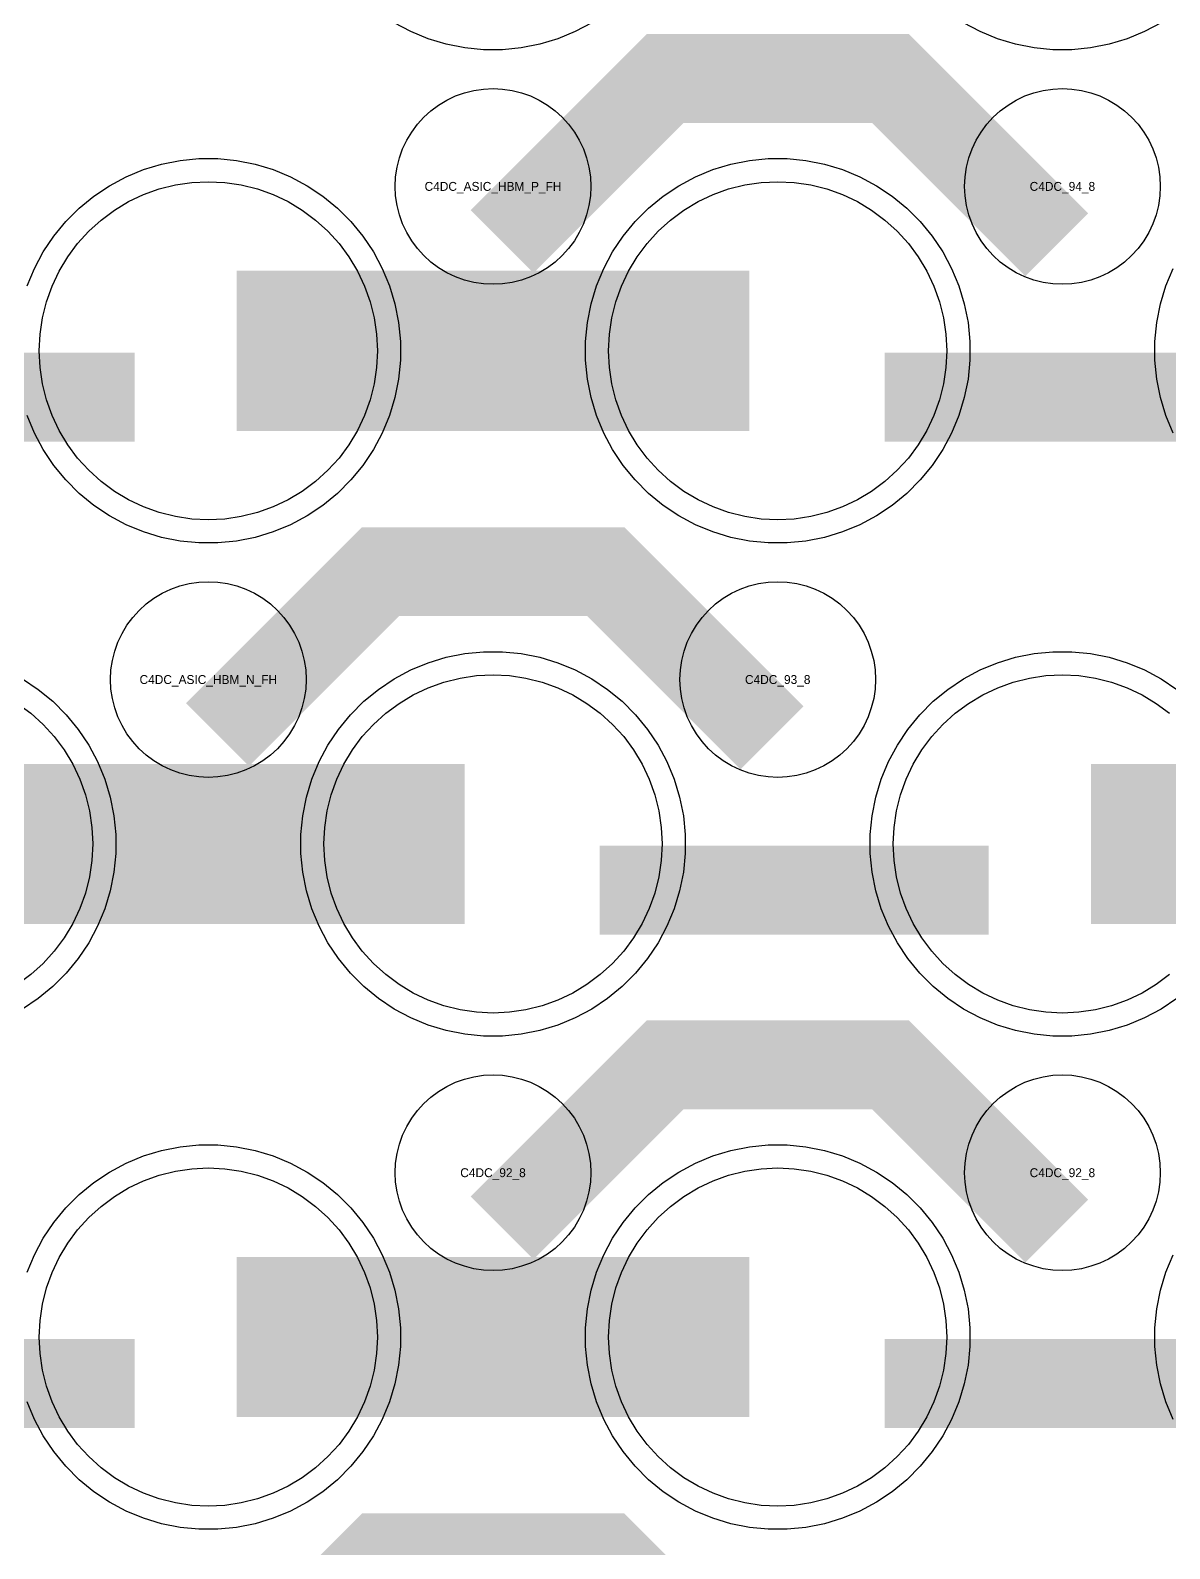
# Model space of a CAD drawing. Extents: x -11880 to 11880, y -14992 to 14992.
# Drawn here: x -9490 to -9169.9, y -2151.1 to -1724.5 of the extents above; entities that cross this region are included whole.
import ezdxf
from ezdxf.enums import TextEntityAlignment as Align

# ---------------------------------------------------------------- set-up
doc = ezdxf.new("R2010")
doc.units = 0
doc.header["$MEASUREMENT"] = 0
for name, color, linetype in [('GDS_775_DT_237', 138, 'CONTINUOUS'), ('RDL1_FS', 34, 'CONTINUOUS'), ('RDL_BS', 160, 'CONTINUOUS')]:
    doc.layers.add(name, color=color, linetype=linetype)

msp = doc.modelspace()

# ---------------------------------------------------------------- linework, layer by layer
at = {"layer": 'RDL1_FS', "color": 11, "true_color": 0xf27172}
for points in [[(-9440, -1862.049), (-9444.657, -1861.82), (-9449.268, -1861.136), (-9453.791, -1860.004), (-9458.181, -1858.432), (-9462.395, -1856.44), (-9466.395, -1854.042), (-9470.14, -1851.264), (-9473.594, -1848.134), (-9476.724, -1844.68), (-9479.502, -1840.935), (-9481.9, -1836.935), (-9483.892, -1832.721), (-9485.464, -1828.331), (-9486.596, -1823.808), (-9487.28, -1819.197), (-9487.509, -1814.54), (-9487.28, -1809.883), (-9486.596, -1805.272), (-9485.464, -1800.749), (-9483.892, -1796.359), (-9481.9, -1792.145), (-9479.502, -1788.145), (-9476.724, -1784.4), (-9473.594, -1780.946), (-9470.14, -1777.816), (-9466.395, -1775.038), (-9462.395, -1772.64), (-9458.181, -1770.648), (-9453.791, -1769.076), (-9449.268, -1767.944), (-9444.657, -1767.26), (-9440, -1767.031), (-9435.343, -1767.26), (-9430.732, -1767.944), (-9426.209, -1769.076), (-9421.819, -1770.648), (-9417.605, -1772.64), (-9413.605, -1775.038), (-9409.86, -1777.816), (-9406.406, -1780.946), (-9403.276, -1784.4), (-9400.498, -1788.145), (-9398.1, -1792.145), (-9396.108, -1796.359), (-9394.536, -1800.749), (-9393.404, -1805.272), (-9392.72, -1809.883), (-9392.491, -1814.54), (-9392.72, -1819.197), (-9393.404, -1823.808), (-9394.536, -1828.331), (-9396.108, -1832.721), (-9398.1, -1836.935), (-9400.498, -1840.935), (-9403.276, -1844.68), (-9406.406, -1848.134), (-9409.86, -1851.264), (-9413.605, -1854.042), (-9417.605, -1856.44), (-9421.819, -1858.432), (-9426.209, -1860.004), (-9430.732, -1861.136), (-9435.343, -1861.82)], [(-9280, -1862.049), (-9284.657, -1861.82), (-9289.268, -1861.136), (-9293.791, -1860.004), (-9298.181, -1858.432), (-9302.395, -1856.44), (-9306.395, -1854.042), (-9310.14, -1851.264), (-9313.594, -1848.134), (-9316.724, -1844.68), (-9319.502, -1840.935), (-9321.9, -1836.935), (-9323.892, -1832.721), (-9325.464, -1828.331), (-9326.596, -1823.808), (-9327.28, -1819.197), (-9327.509, -1814.54), (-9327.28, -1809.883), (-9326.596, -1805.272), (-9325.464, -1800.749), (-9323.892, -1796.359), (-9321.9, -1792.145), (-9319.502, -1788.145), (-9316.724, -1784.4), (-9313.594, -1780.946), (-9310.14, -1777.816), (-9306.395, -1775.038), (-9302.395, -1772.64), (-9298.181, -1770.648), (-9293.791, -1769.076), (-9289.268, -1767.944), (-9284.657, -1767.26), (-9280, -1767.031), (-9275.343, -1767.26), (-9270.732, -1767.944), (-9266.209, -1769.076), (-9261.819, -1770.648), (-9257.605, -1772.64), (-9253.605, -1775.038), (-9249.86, -1777.816), (-9246.406, -1780.946), (-9243.276, -1784.4), (-9240.498, -1788.145), (-9238.1, -1792.145), (-9236.108, -1796.359), (-9234.536, -1800.749), (-9233.404, -1805.272), (-9232.72, -1809.883), (-9232.491, -1814.54), (-9232.72, -1819.197), (-9233.404, -1823.808), (-9234.536, -1828.331), (-9236.108, -1832.721), (-9238.1, -1836.935), (-9240.498, -1840.935), (-9243.276, -1844.68), (-9246.406, -1848.134), (-9249.86, -1851.264), (-9253.605, -1854.042), (-9257.605, -1856.44), (-9261.819, -1858.432), (-9266.209, -1860.004), (-9270.732, -1861.136), (-9275.343, -1861.82)]]:
    msp.add_lwpolyline(points, close=True, dxfattribs=at)
for points in [[(-9431.998, -1814.54, 45, 45, 0), (-9359.998, -1814.54, 45, 45, 0)], [(-9359.998, -1814.54, 45, 45, 0), (-9287.998, -1814.54, 45, 45, 0)]]:
    msp.add_lwpolyline(points, format="xyseb", dxfattribs=at)
at = {"layer": 'RDL1_FS'}
for points in [[(-9360, -2000.614), (-9364.657, -2000.385), (-9369.268, -1999.701), (-9373.791, -1998.569), (-9378.181, -1996.997), (-9382.395, -1995.005), (-9386.395, -1992.607), (-9390.14, -1989.829), (-9393.594, -1986.699), (-9396.724, -1983.245), (-9399.502, -1979.5), (-9401.9, -1975.5), (-9403.892, -1971.286), (-9405.464, -1966.896), (-9406.596, -1962.373), (-9407.28, -1957.762), (-9407.509, -1953.105), (-9407.28, -1948.448), (-9406.596, -1943.837), (-9405.464, -1939.314), (-9403.892, -1934.924), (-9401.9, -1930.71), (-9399.502, -1926.71), (-9396.724, -1922.965), (-9393.594, -1919.511), (-9390.14, -1916.381), (-9386.395, -1913.603), (-9382.395, -1911.205), (-9378.181, -1909.213), (-9373.791, -1907.641), (-9369.268, -1906.509), (-9364.657, -1905.825), (-9360, -1905.596), (-9355.343, -1905.825), (-9350.732, -1906.509), (-9346.209, -1907.641), (-9341.819, -1909.213), (-9337.605, -1911.205), (-9333.605, -1913.603), (-9329.86, -1916.381), (-9326.406, -1919.511), (-9323.276, -1922.965), (-9320.498, -1926.71), (-9318.1, -1930.71), (-9316.108, -1934.924), (-9314.536, -1939.314), (-9313.404, -1943.837), (-9312.72, -1948.448), (-9312.491, -1953.105), (-9312.72, -1957.762), (-9313.404, -1962.373), (-9314.536, -1966.896), (-9316.108, -1971.286), (-9318.1, -1975.5), (-9320.498, -1979.5), (-9323.276, -1983.245), (-9326.406, -1986.699), (-9329.86, -1989.829), (-9333.605, -1992.607), (-9337.605, -1995.005), (-9341.819, -1996.997), (-9346.209, -1998.569), (-9350.732, -1999.701), (-9355.343, -2000.385)], [(-9440, -2139.179), (-9444.657, -2138.95), (-9449.268, -2138.266), (-9453.791, -2137.134), (-9458.181, -2135.562), (-9462.395, -2133.57), (-9466.395, -2131.172), (-9470.14, -2128.394), (-9473.594, -2125.264), (-9476.724, -2121.81), (-9479.502, -2118.065), (-9481.9, -2114.065), (-9483.892, -2109.851), (-9485.464, -2105.461), (-9486.596, -2100.938), (-9487.28, -2096.327), (-9487.509, -2091.67), (-9487.28, -2087.013), (-9486.596, -2082.402), (-9485.464, -2077.879), (-9483.892, -2073.489), (-9481.9, -2069.275), (-9479.502, -2065.275), (-9476.724, -2061.53), (-9473.594, -2058.076), (-9470.14, -2054.946), (-9466.395, -2052.168), (-9462.395, -2049.77), (-9458.181, -2047.778), (-9453.791, -2046.206), (-9449.268, -2045.074), (-9444.657, -2044.39), (-9440, -2044.161), (-9435.343, -2044.39), (-9430.732, -2045.074), (-9426.209, -2046.206), (-9421.819, -2047.778), (-9417.605, -2049.77), (-9413.605, -2052.168), (-9409.86, -2054.946), (-9406.406, -2058.076), (-9403.276, -2061.53), (-9400.498, -2065.275), (-9398.1, -2069.275), (-9396.108, -2073.489), (-9394.536, -2077.879), (-9393.404, -2082.402), (-9392.72, -2087.013), (-9392.491, -2091.67), (-9392.72, -2096.327), (-9393.404, -2100.938), (-9394.536, -2105.461), (-9396.108, -2109.851), (-9398.1, -2114.065), (-9400.498, -2118.065), (-9403.276, -2121.81), (-9406.406, -2125.264), (-9409.86, -2128.394), (-9413.605, -2131.172), (-9417.605, -2133.57), (-9421.819, -2135.562), (-9426.209, -2137.134), (-9430.732, -2138.266), (-9435.343, -2138.95)], [(-9280, -2139.179), (-9284.657, -2138.95), (-9289.268, -2138.266), (-9293.791, -2137.134), (-9298.181, -2135.562), (-9302.395, -2133.57), (-9306.395, -2131.172), (-9310.14, -2128.394), (-9313.594, -2125.264), (-9316.724, -2121.81), (-9319.502, -2118.065), (-9321.9, -2114.065), (-9323.892, -2109.851), (-9325.464, -2105.461), (-9326.596, -2100.938), (-9327.28, -2096.327), (-9327.509, -2091.67), (-9327.28, -2087.013), (-9326.596, -2082.402), (-9325.464, -2077.879), (-9323.892, -2073.489), (-9321.9, -2069.275), (-9319.502, -2065.275), (-9316.724, -2061.53), (-9313.594, -2058.076), (-9310.14, -2054.946), (-9306.395, -2052.168), (-9302.395, -2049.77), (-9298.181, -2047.778), (-9293.791, -2046.206), (-9289.268, -2045.074), (-9284.657, -2044.39), (-9280, -2044.161), (-9275.343, -2044.39), (-9270.732, -2045.074), (-9266.209, -2046.206), (-9261.819, -2047.778), (-9257.605, -2049.77), (-9253.605, -2052.168), (-9249.86, -2054.946), (-9246.406, -2058.076), (-9243.276, -2061.53), (-9240.498, -2065.275), (-9238.1, -2069.275), (-9236.108, -2073.489), (-9234.536, -2077.879), (-9233.404, -2082.402), (-9232.72, -2087.013), (-9232.491, -2091.67), (-9232.72, -2096.327), (-9233.404, -2100.938), (-9234.536, -2105.461), (-9236.108, -2109.851), (-9238.1, -2114.065), (-9240.498, -2118.065), (-9243.276, -2121.81), (-9246.406, -2125.264), (-9249.86, -2128.394), (-9253.605, -2131.172), (-9257.605, -2133.57), (-9261.819, -2135.562), (-9266.209, -2137.134), (-9270.732, -2138.266), (-9275.343, -2138.95)]]:
    msp.add_lwpolyline(points, close=True, dxfattribs=at)
for points in [[(-9169.86, -1989.829), (-9173.605, -1992.607), (-9177.605, -1995.005), (-9181.819, -1996.997), (-9186.209, -1998.569), (-9190.732, -1999.701), (-9195.343, -2000.385), (-9200, -2000.614), (-9204.657, -2000.385), (-9209.268, -1999.701), (-9213.791, -1998.569), (-9218.181, -1996.997), (-9222.395, -1995.005), (-9226.395, -1992.607), (-9230.14, -1989.829), (-9233.594, -1986.699), (-9236.724, -1983.245), (-9239.502, -1979.5), (-9241.9, -1975.5), (-9243.892, -1971.286), (-9245.464, -1966.896), (-9246.596, -1962.373), (-9247.28, -1957.762), (-9247.509, -1953.105), (-9247.28, -1948.448), (-9246.596, -1943.837), (-9245.464, -1939.314), (-9243.892, -1934.924), (-9241.9, -1930.71), (-9239.502, -1926.71), (-9236.724, -1922.965), (-9233.594, -1919.511), (-9230.14, -1916.381), (-9226.395, -1913.603), (-9222.395, -1911.205), (-9218.181, -1909.213), (-9213.791, -1907.641), (-9209.268, -1906.509), (-9204.657, -1905.825), (-9200, -1905.596), (-9195.343, -1905.825), (-9190.732, -1906.509), (-9186.209, -1907.641), (-9181.819, -1909.213), (-9177.605, -1911.205), (-9173.605, -1913.603), (-9169.86, -1916.381)], [(-9493.605, -1913.603), (-9489.86, -1916.381), (-9486.406, -1919.511), (-9483.276, -1922.965), (-9480.498, -1926.71), (-9478.1, -1930.71), (-9476.108, -1934.924), (-9474.536, -1939.314), (-9473.404, -1943.837), (-9472.72, -1948.448), (-9472.491, -1953.105), (-9472.72, -1957.762), (-9473.404, -1962.373), (-9474.536, -1966.896), (-9476.108, -1971.286), (-9478.1, -1975.5), (-9480.498, -1979.5), (-9483.276, -1983.245), (-9486.406, -1986.699), (-9489.86, -1989.829), (-9493.605, -1992.607)]]:
    msp.add_lwpolyline(points, dxfattribs=at)
for points in [[(-9511.998, -1953.105, 45, 45, 0), (-9439.998, -1953.105, 45, 45, 0)], [(-9439.998, -1953.105, 45, 45, 0), (-9367.998, -1953.105, 45, 45, 0)], [(-9191.998, -1953.105, 45, 45, 0), (-9119.998, -1953.105, 45, 45, 0)], [(-9431.998, -2091.67, 45, 45, 0), (-9359.998, -2091.67, 45, 45, 0)], [(-9359.998, -2091.67, 45, 45, 0), (-9287.998, -2091.67, 45, 45, 0)]]:
    msp.add_lwpolyline(points, format="xyseb", dxfattribs=at)
at = {"layer": 'RDL_BS'}
for points in [[(-9332.223, -1722.363), (-9336.885, -1724.855), (-9341.795, -1726.886), (-9346.835, -1728.417), (-9352.062, -1729.463), (-9357.356, -1729.98), (-9362.644, -1729.98), (-9367.938, -1729.463), (-9373.165, -1728.417), (-9378.205, -1726.886), (-9383.115, -1724.855), (-9387.777, -1722.363)], [(-9172.223, -1722.363), (-9176.885, -1724.855), (-9181.795, -1726.886), (-9186.835, -1728.417), (-9192.062, -1729.463), (-9197.356, -1729.98), (-9202.644, -1729.98), (-9207.938, -1729.463), (-9213.165, -1728.417), (-9218.205, -1726.886), (-9223.115, -1724.855), (-9227.777, -1722.363)], [(-9167.809, -1996.541), (-9172.223, -1999.488), (-9176.885, -2001.98), (-9181.795, -2004.011), (-9186.835, -2005.542), (-9192.062, -2006.588), (-9197.356, -2007.105), (-9202.644, -2007.105), (-9207.938, -2006.588), (-9213.165, -2005.542), (-9218.205, -2004.011), (-9223.115, -2001.98), (-9227.777, -1999.488), (-9232.191, -1996.541), (-9236.292, -1993.179), (-9240.074, -1989.397), (-9243.436, -1985.296), (-9246.383, -1980.882), (-9248.875, -1976.22), (-9250.906, -1971.31), (-9252.437, -1966.27), (-9253.483, -1961.043), (-9254, -1955.749), (-9254, -1950.461), (-9253.483, -1945.167), (-9252.437, -1939.94), (-9250.906, -1934.9), (-9248.875, -1929.99), (-9246.383, -1925.328), (-9243.436, -1920.914), (-9240.074, -1916.813), (-9236.292, -1913.031), (-9232.191, -1909.669), (-9227.777, -1906.722), (-9223.115, -1904.23), (-9218.205, -1902.199), (-9213.165, -1900.668), (-9207.938, -1899.622), (-9202.644, -1899.105), (-9197.356, -1899.105), (-9192.062, -1899.622), (-9186.835, -1900.668), (-9181.795, -1902.199), (-9176.885, -1904.23), (-9172.223, -1906.722), (-9167.809, -1909.669)], [(-9492.223, -1906.722), (-9487.809, -1909.669), (-9483.708, -1913.031), (-9479.926, -1916.813), (-9476.564, -1920.914), (-9473.617, -1925.328), (-9471.125, -1929.99), (-9469.094, -1934.9), (-9467.563, -1939.94), (-9466.517, -1945.167), (-9466, -1950.461), (-9466, -1955.749), (-9466.517, -1961.043), (-9467.563, -1966.27), (-9469.094, -1971.31), (-9471.125, -1976.22), (-9473.617, -1980.882), (-9476.564, -1985.296), (-9479.926, -1989.397), (-9483.708, -1993.179), (-9487.809, -1996.541), (-9492.223, -1999.488)], [(-9490.906, -2073.465), (-9488.875, -2068.555), (-9486.383, -2063.893), (-9483.436, -2059.479), (-9480.074, -2055.378), (-9476.292, -2051.596), (-9472.191, -2048.234), (-9467.777, -2045.287), (-9463.115, -2042.795), (-9458.205, -2040.764), (-9453.165, -2039.233), (-9447.938, -2038.187), (-9442.644, -2037.67), (-9437.356, -2037.67), (-9432.062, -2038.187), (-9426.835, -2039.233), (-9421.795, -2040.764), (-9416.885, -2042.795), (-9412.223, -2045.287), (-9407.809, -2048.234), (-9403.708, -2051.596), (-9399.926, -2055.378), (-9396.564, -2059.479), (-9393.617, -2063.893), (-9391.125, -2068.555), (-9389.094, -2073.465), (-9387.563, -2078.505), (-9386.517, -2083.732), (-9386, -2089.026), (-9386, -2094.314), (-9386.517, -2099.608), (-9387.563, -2104.835), (-9389.094, -2109.875), (-9391.125, -2114.785), (-9393.617, -2119.447), (-9396.564, -2123.861), (-9399.926, -2127.962), (-9403.708, -2131.744), (-9407.809, -2135.106), (-9412.223, -2138.053), (-9416.885, -2140.545), (-9421.795, -2142.576), (-9426.835, -2144.107), (-9432.062, -2145.153), (-9437.356, -2145.67), (-9442.644, -2145.67), (-9447.938, -2145.153), (-9453.165, -2144.107), (-9458.205, -2142.576), (-9463.115, -2140.545), (-9467.777, -2138.053), (-9472.191, -2135.106), (-9476.292, -2131.744), (-9480.074, -2127.962), (-9483.436, -2123.861), (-9486.383, -2119.447), (-9488.875, -2114.785), (-9490.906, -2109.875)], [(-9168.875, -2114.785), (-9170.906, -2109.875), (-9172.437, -2104.835), (-9173.483, -2099.608), (-9174, -2094.314), (-9174, -2089.026), (-9173.483, -2083.732), (-9172.437, -2078.505), (-9170.906, -2073.465), (-9168.875, -2068.555)]]:
    msp.add_lwpolyline(points, dxfattribs=at)
for points in [[(-9357.438, -1783.854, 25, 25, 0), (-9311.623, -1738.039, 25, 25, 0), (-9278.07, -1738.039, 25, 25, 0)], [(-9201.599, -1784.753, 25, 25, 0), (-9248.313, -1738.039, 25, 25, 0), (-9278.071, -1738.039, 25, 25, 0)], [(-9437.438, -1922.419, 25, 25, 0), (-9391.623, -1876.604, 25, 25, 0), (-9358.07, -1876.604, 25, 25, 0)], [(-9281.599, -1923.318, 25, 25, 0), (-9328.313, -1876.604, 25, 25, 0), (-9358.071, -1876.604, 25, 25, 0)], [(-9329.984, -1966.118, 25, 25, 0), (-9220.719, -1966.118, 25, 25, 0)], [(-9357.438, -2060.984, 25, 25, 0), (-9311.623, -2015.169, 25, 25, 0), (-9278.07, -2015.169, 25, 25, 0)], [(-9201.599, -2061.883, 25, 25, 0), (-9248.313, -2015.169, 25, 25, 0), (-9278.071, -2015.169, 25, 25, 0)], [(-9569.984, -2104.683, 25, 25, 0), (-9460.719, -2104.683, 25, 25, 0)], [(-9249.984, -2104.683, 25, 25, 0), (-9140.719, -2104.683, 25, 25, 0)], [(-9437.438, -2199.549, 25, 25, 0), (-9391.623, -2153.734, 25, 25, 0), (-9358.07, -2153.734, 25, 25, 0)], [(-9281.599, -2200.448, 25, 25, 0), (-9328.313, -2153.734, 25, 25, 0), (-9358.071, -2153.734, 25, 25, 0)]]:
    msp.add_lwpolyline(points, format="xyseb", dxfattribs=at)
for points in [[(-9360, -1795.846), (-9362.693, -1795.714), (-9365.365, -1795.318), (-9367.984, -1794.661), (-9370.519, -1793.754), (-9372.956, -1792.602), (-9375.28, -1791.209), (-9377.443, -1789.606), (-9379.442, -1787.794), (-9381.254, -1785.795), (-9382.857, -1783.632), (-9384.25, -1781.308), (-9385.402, -1778.871), (-9386.309, -1776.336), (-9386.966, -1773.717), (-9387.362, -1771.045), (-9387.494, -1768.352), (-9387.362, -1765.659), (-9386.966, -1762.987), (-9386.309, -1760.368), (-9385.402, -1757.833), (-9384.25, -1755.396), (-9382.857, -1753.072), (-9381.254, -1750.909), (-9379.442, -1748.91), (-9377.443, -1747.098), (-9375.28, -1745.495), (-9372.956, -1744.102), (-9370.519, -1742.95), (-9367.984, -1742.043), (-9365.365, -1741.386), (-9362.693, -1740.99), (-9360, -1740.858), (-9357.307, -1740.99), (-9354.635, -1741.386), (-9352.016, -1742.043), (-9349.481, -1742.95), (-9347.044, -1744.102), (-9344.72, -1745.495), (-9342.557, -1747.098), (-9340.558, -1748.91), (-9338.746, -1750.909), (-9337.143, -1753.072), (-9335.75, -1755.396), (-9334.598, -1757.833), (-9333.691, -1760.368), (-9333.034, -1762.987), (-9332.638, -1765.659), (-9332.506, -1768.352), (-9332.638, -1771.045), (-9333.034, -1773.717), (-9333.691, -1776.336), (-9334.598, -1778.871), (-9335.75, -1781.308), (-9337.143, -1783.632), (-9338.746, -1785.795), (-9340.558, -1787.794), (-9342.557, -1789.606), (-9344.72, -1791.209), (-9347.044, -1792.602), (-9349.481, -1793.754), (-9352.016, -1794.661), (-9354.635, -1795.318), (-9357.307, -1795.714)], [(-9200, -1795.846), (-9202.693, -1795.714), (-9205.365, -1795.318), (-9207.984, -1794.661), (-9210.519, -1793.754), (-9212.956, -1792.602), (-9215.28, -1791.209), (-9217.443, -1789.606), (-9219.442, -1787.794), (-9221.254, -1785.795), (-9222.857, -1783.632), (-9224.25, -1781.308), (-9225.402, -1778.871), (-9226.309, -1776.336), (-9226.966, -1773.717), (-9227.362, -1771.045), (-9227.494, -1768.352), (-9227.362, -1765.659), (-9226.966, -1762.987), (-9226.309, -1760.368), (-9225.402, -1757.833), (-9224.25, -1755.396), (-9222.857, -1753.072), (-9221.254, -1750.909), (-9219.442, -1748.91), (-9217.443, -1747.098), (-9215.28, -1745.495), (-9212.956, -1744.102), (-9210.519, -1742.95), (-9207.984, -1742.043), (-9205.365, -1741.386), (-9202.693, -1740.99), (-9200, -1740.858), (-9197.307, -1740.99), (-9194.635, -1741.386), (-9192.016, -1742.043), (-9189.481, -1742.95), (-9187.044, -1744.102), (-9184.72, -1745.495), (-9182.557, -1747.098), (-9180.558, -1748.91), (-9178.746, -1750.909), (-9177.143, -1753.072), (-9175.75, -1755.396), (-9174.598, -1757.833), (-9173.691, -1760.368), (-9173.034, -1762.987), (-9172.638, -1765.659), (-9172.506, -1768.352), (-9172.638, -1771.045), (-9173.034, -1773.717), (-9173.691, -1776.336), (-9174.598, -1778.871), (-9175.75, -1781.308), (-9177.143, -1783.632), (-9178.746, -1785.795), (-9180.558, -1787.794), (-9182.557, -1789.606), (-9184.72, -1791.209), (-9187.044, -1792.602), (-9189.481, -1793.754), (-9192.016, -1794.661), (-9194.635, -1795.318), (-9197.307, -1795.714)], [(-9440, -1934.411), (-9442.693, -1934.279), (-9445.365, -1933.883), (-9447.984, -1933.226), (-9450.519, -1932.319), (-9452.956, -1931.167), (-9455.28, -1929.774), (-9457.443, -1928.171), (-9459.442, -1926.359), (-9461.254, -1924.36), (-9462.857, -1922.197), (-9464.25, -1919.873), (-9465.402, -1917.436), (-9466.309, -1914.901), (-9466.966, -1912.282), (-9467.362, -1909.61), (-9467.494, -1906.917), (-9467.362, -1904.224), (-9466.966, -1901.552), (-9466.309, -1898.933), (-9465.402, -1896.398), (-9464.25, -1893.961), (-9462.857, -1891.637), (-9461.254, -1889.474), (-9459.442, -1887.475), (-9457.443, -1885.663), (-9455.28, -1884.06), (-9452.956, -1882.667), (-9450.519, -1881.515), (-9447.984, -1880.608), (-9445.365, -1879.951), (-9442.693, -1879.555), (-9440, -1879.423), (-9437.307, -1879.555), (-9434.635, -1879.951), (-9432.016, -1880.608), (-9429.481, -1881.515), (-9427.044, -1882.667), (-9424.72, -1884.06), (-9422.557, -1885.663), (-9420.558, -1887.475), (-9418.746, -1889.474), (-9417.143, -1891.637), (-9415.75, -1893.961), (-9414.598, -1896.398), (-9413.691, -1898.933), (-9413.034, -1901.552), (-9412.638, -1904.224), (-9412.506, -1906.917), (-9412.638, -1909.61), (-9413.034, -1912.282), (-9413.691, -1914.901), (-9414.598, -1917.436), (-9415.75, -1919.873), (-9417.143, -1922.197), (-9418.746, -1924.36), (-9420.558, -1926.359), (-9422.557, -1928.171), (-9424.72, -1929.774), (-9427.044, -1931.167), (-9429.481, -1932.319), (-9432.016, -1933.226), (-9434.635, -1933.883), (-9437.307, -1934.279)], [(-9280, -1934.411), (-9282.693, -1934.279), (-9285.365, -1933.883), (-9287.984, -1933.226), (-9290.519, -1932.319), (-9292.956, -1931.167), (-9295.28, -1929.774), (-9297.443, -1928.171), (-9299.442, -1926.359), (-9301.254, -1924.36), (-9302.857, -1922.197), (-9304.25, -1919.873), (-9305.402, -1917.436), (-9306.309, -1914.901), (-9306.966, -1912.282), (-9307.362, -1909.61), (-9307.494, -1906.917), (-9307.362, -1904.224), (-9306.966, -1901.552), (-9306.309, -1898.933), (-9305.402, -1896.398), (-9304.25, -1893.961), (-9302.857, -1891.637), (-9301.254, -1889.474), (-9299.442, -1887.475), (-9297.443, -1885.663), (-9295.28, -1884.06), (-9292.956, -1882.667), (-9290.519, -1881.515), (-9287.984, -1880.608), (-9285.365, -1879.951), (-9282.693, -1879.555), (-9280, -1879.423), (-9277.307, -1879.555), (-9274.635, -1879.951), (-9272.016, -1880.608), (-9269.481, -1881.515), (-9267.044, -1882.667), (-9264.72, -1884.06), (-9262.557, -1885.663), (-9260.558, -1887.475), (-9258.746, -1889.474), (-9257.143, -1891.637), (-9255.75, -1893.961), (-9254.598, -1896.398), (-9253.691, -1898.933), (-9253.034, -1901.552), (-9252.638, -1904.224), (-9252.506, -1906.917), (-9252.638, -1909.61), (-9253.034, -1912.282), (-9253.691, -1914.901), (-9254.598, -1917.436), (-9255.75, -1919.873), (-9257.143, -1922.197), (-9258.746, -1924.36), (-9260.558, -1926.359), (-9262.557, -1928.171), (-9264.72, -1929.774), (-9267.044, -1931.167), (-9269.481, -1932.319), (-9272.016, -1933.226), (-9274.635, -1933.883), (-9277.307, -1934.279)], [(-9362.644, -2007.105), (-9367.938, -2006.588), (-9373.165, -2005.542), (-9378.205, -2004.011), (-9383.115, -2001.98), (-9387.777, -1999.488), (-9392.191, -1996.541), (-9396.292, -1993.179), (-9400.074, -1989.397), (-9403.436, -1985.296), (-9406.383, -1980.882), (-9408.875, -1976.22), (-9410.906, -1971.31), (-9412.437, -1966.27), (-9413.483, -1961.043), (-9414, -1955.749), (-9414, -1950.461), (-9413.483, -1945.167), (-9412.437, -1939.94), (-9410.906, -1934.9), (-9408.875, -1929.99), (-9406.383, -1925.328), (-9403.436, -1920.914), (-9400.074, -1916.813), (-9396.292, -1913.031), (-9392.191, -1909.669), (-9387.777, -1906.722), (-9383.115, -1904.23), (-9378.205, -1902.199), (-9373.165, -1900.668), (-9367.938, -1899.622), (-9362.644, -1899.105), (-9357.356, -1899.105), (-9352.062, -1899.622), (-9346.835, -1900.668), (-9341.795, -1902.199), (-9336.885, -1904.23), (-9332.223, -1906.722), (-9327.809, -1909.669), (-9323.708, -1913.031), (-9319.926, -1916.813), (-9316.564, -1920.914), (-9313.617, -1925.328), (-9311.125, -1929.99), (-9309.094, -1934.9), (-9307.563, -1939.94), (-9306.517, -1945.167), (-9306, -1950.461), (-9306, -1955.749), (-9306.517, -1961.043), (-9307.563, -1966.27), (-9309.094, -1971.31), (-9311.125, -1976.22), (-9313.617, -1980.882), (-9316.564, -1985.296), (-9319.926, -1989.397), (-9323.708, -1993.179), (-9327.809, -1996.541), (-9332.223, -1999.488), (-9336.885, -2001.98), (-9341.795, -2004.011), (-9346.835, -2005.542), (-9352.062, -2006.588), (-9357.356, -2007.105)], [(-9360, -2072.976), (-9362.693, -2072.844), (-9365.365, -2072.448), (-9367.984, -2071.791), (-9370.519, -2070.884), (-9372.956, -2069.732), (-9375.28, -2068.339), (-9377.443, -2066.736), (-9379.442, -2064.924), (-9381.254, -2062.925), (-9382.857, -2060.762), (-9384.25, -2058.438), (-9385.402, -2056.001), (-9386.309, -2053.466), (-9386.966, -2050.847), (-9387.362, -2048.175), (-9387.494, -2045.482), (-9387.362, -2042.789), (-9386.966, -2040.117), (-9386.309, -2037.498), (-9385.402, -2034.963), (-9384.25, -2032.526), (-9382.857, -2030.202), (-9381.254, -2028.039), (-9379.442, -2026.04), (-9377.443, -2024.228), (-9375.28, -2022.625), (-9372.956, -2021.232), (-9370.519, -2020.08), (-9367.984, -2019.173), (-9365.365, -2018.516), (-9362.693, -2018.12), (-9360, -2017.988), (-9357.307, -2018.12), (-9354.635, -2018.516), (-9352.016, -2019.173), (-9349.481, -2020.08), (-9347.044, -2021.232), (-9344.72, -2022.625), (-9342.557, -2024.228), (-9340.558, -2026.04), (-9338.746, -2028.039), (-9337.143, -2030.202), (-9335.75, -2032.526), (-9334.598, -2034.963), (-9333.691, -2037.498), (-9333.034, -2040.117), (-9332.638, -2042.789), (-9332.506, -2045.482), (-9332.638, -2048.175), (-9333.034, -2050.847), (-9333.691, -2053.466), (-9334.598, -2056.001), (-9335.75, -2058.438), (-9337.143, -2060.762), (-9338.746, -2062.925), (-9340.558, -2064.924), (-9342.557, -2066.736), (-9344.72, -2068.339), (-9347.044, -2069.732), (-9349.481, -2070.884), (-9352.016, -2071.791), (-9354.635, -2072.448), (-9357.307, -2072.844)], [(-9200, -2072.976), (-9202.693, -2072.844), (-9205.365, -2072.448), (-9207.984, -2071.791), (-9210.519, -2070.884), (-9212.956, -2069.732), (-9215.28, -2068.339), (-9217.443, -2066.736), (-9219.442, -2064.924), (-9221.254, -2062.925), (-9222.857, -2060.762), (-9224.25, -2058.438), (-9225.402, -2056.001), (-9226.309, -2053.466), (-9226.966, -2050.847), (-9227.362, -2048.175), (-9227.494, -2045.482), (-9227.362, -2042.789), (-9226.966, -2040.117), (-9226.309, -2037.498), (-9225.402, -2034.963), (-9224.25, -2032.526), (-9222.857, -2030.202), (-9221.254, -2028.039), (-9219.442, -2026.04), (-9217.443, -2024.228), (-9215.28, -2022.625), (-9212.956, -2021.232), (-9210.519, -2020.08), (-9207.984, -2019.173), (-9205.365, -2018.516), (-9202.693, -2018.12), (-9200, -2017.988), (-9197.307, -2018.12), (-9194.635, -2018.516), (-9192.016, -2019.173), (-9189.481, -2020.08), (-9187.044, -2021.232), (-9184.72, -2022.625), (-9182.557, -2024.228), (-9180.558, -2026.04), (-9178.746, -2028.039), (-9177.143, -2030.202), (-9175.75, -2032.526), (-9174.598, -2034.963), (-9173.691, -2037.498), (-9173.034, -2040.117), (-9172.638, -2042.789), (-9172.506, -2045.482), (-9172.638, -2048.175), (-9173.034, -2050.847), (-9173.691, -2053.466), (-9174.598, -2056.001), (-9175.75, -2058.438), (-9177.143, -2060.762), (-9178.746, -2062.925), (-9180.558, -2064.924), (-9182.557, -2066.736), (-9184.72, -2068.339), (-9187.044, -2069.732), (-9189.481, -2070.884), (-9192.016, -2071.791), (-9194.635, -2072.448), (-9197.307, -2072.844)], [(-9282.644, -2145.67), (-9287.938, -2145.153), (-9293.165, -2144.107), (-9298.205, -2142.576), (-9303.115, -2140.545), (-9307.777, -2138.053), (-9312.191, -2135.106), (-9316.292, -2131.744), (-9320.074, -2127.962), (-9323.436, -2123.861), (-9326.383, -2119.447), (-9328.875, -2114.785), (-9330.906, -2109.875), (-9332.437, -2104.835), (-9333.483, -2099.608), (-9334, -2094.314), (-9334, -2089.026), (-9333.483, -2083.732), (-9332.437, -2078.505), (-9330.906, -2073.465), (-9328.875, -2068.555), (-9326.383, -2063.893), (-9323.436, -2059.479), (-9320.074, -2055.378), (-9316.292, -2051.596), (-9312.191, -2048.234), (-9307.777, -2045.287), (-9303.115, -2042.795), (-9298.205, -2040.764), (-9293.165, -2039.233), (-9287.938, -2038.187), (-9282.644, -2037.67), (-9277.356, -2037.67), (-9272.062, -2038.187), (-9266.835, -2039.233), (-9261.795, -2040.764), (-9256.885, -2042.795), (-9252.223, -2045.287), (-9247.809, -2048.234), (-9243.708, -2051.596), (-9239.926, -2055.378), (-9236.564, -2059.479), (-9233.617, -2063.893), (-9231.125, -2068.555), (-9229.094, -2073.465), (-9227.563, -2078.505), (-9226.517, -2083.732), (-9226, -2089.026), (-9226, -2094.314), (-9226.517, -2099.608), (-9227.563, -2104.835), (-9229.094, -2109.875), (-9231.125, -2114.785), (-9233.617, -2119.447), (-9236.564, -2123.861), (-9239.926, -2127.962), (-9243.708, -2131.744), (-9247.809, -2135.106), (-9252.223, -2138.053), (-9256.885, -2140.545), (-9261.795, -2142.576), (-9266.835, -2144.107), (-9272.062, -2145.153), (-9277.356, -2145.67)]]:
    msp.add_lwpolyline(points, close=True, dxfattribs=at)
at = {"layer": 'RDL_BS', "color": 11, "true_color": 0xf27172}
for points in [[(-9490.906, -1796.335), (-9488.875, -1791.425), (-9486.383, -1786.763), (-9483.436, -1782.349), (-9480.074, -1778.248), (-9476.292, -1774.466), (-9472.191, -1771.104), (-9467.777, -1768.157), (-9463.115, -1765.665), (-9458.205, -1763.634), (-9453.165, -1762.103), (-9447.938, -1761.057), (-9442.644, -1760.54), (-9437.356, -1760.54), (-9432.062, -1761.057), (-9426.835, -1762.103), (-9421.795, -1763.634), (-9416.885, -1765.665), (-9412.223, -1768.157), (-9407.809, -1771.104), (-9403.708, -1774.466), (-9399.926, -1778.248), (-9396.564, -1782.349), (-9393.617, -1786.763), (-9391.125, -1791.425), (-9389.094, -1796.335), (-9387.563, -1801.375), (-9386.517, -1806.602), (-9386, -1811.896), (-9386, -1817.184), (-9386.517, -1822.478), (-9387.563, -1827.705), (-9389.094, -1832.745), (-9391.125, -1837.655), (-9393.617, -1842.317), (-9396.564, -1846.731), (-9399.926, -1850.832), (-9403.708, -1854.614), (-9407.809, -1857.976), (-9412.223, -1860.923), (-9416.885, -1863.415), (-9421.795, -1865.446), (-9426.835, -1866.977), (-9432.062, -1868.023), (-9437.356, -1868.54), (-9442.644, -1868.54), (-9447.938, -1868.023), (-9453.165, -1866.977), (-9458.205, -1865.446), (-9463.115, -1863.415), (-9467.777, -1860.923), (-9472.191, -1857.976), (-9476.292, -1854.614), (-9480.074, -1850.832), (-9483.436, -1846.731), (-9486.383, -1842.317), (-9488.875, -1837.655), (-9490.906, -1832.745)], [(-9168.875, -1837.655), (-9170.906, -1832.745), (-9172.437, -1827.705), (-9173.483, -1822.478), (-9174, -1817.184), (-9174, -1811.896), (-9173.483, -1806.602), (-9172.437, -1801.375), (-9170.906, -1796.335), (-9168.875, -1791.425)]]:
    msp.add_lwpolyline(points, dxfattribs=at)
msp.add_lwpolyline([(-9282.644, -1868.54), (-9287.938, -1868.023), (-9293.165, -1866.977), (-9298.205, -1865.446), (-9303.115, -1863.415), (-9307.777, -1860.923), (-9312.191, -1857.976), (-9316.292, -1854.614), (-9320.074, -1850.832), (-9323.436, -1846.731), (-9326.383, -1842.317), (-9328.875, -1837.655), (-9330.906, -1832.745), (-9332.437, -1827.705), (-9333.483, -1822.478), (-9334, -1817.184), (-9334, -1811.896), (-9333.483, -1806.602), (-9332.437, -1801.375), (-9330.906, -1796.335), (-9328.875, -1791.425), (-9326.383, -1786.763), (-9323.436, -1782.349), (-9320.074, -1778.248), (-9316.292, -1774.466), (-9312.191, -1771.104), (-9307.777, -1768.157), (-9303.115, -1765.665), (-9298.205, -1763.634), (-9293.165, -1762.103), (-9287.938, -1761.057), (-9282.644, -1760.54), (-9277.356, -1760.54), (-9272.062, -1761.057), (-9266.835, -1762.103), (-9261.795, -1763.634), (-9256.885, -1765.665), (-9252.223, -1768.157), (-9247.809, -1771.104), (-9243.708, -1774.466), (-9239.926, -1778.248), (-9236.564, -1782.349), (-9233.617, -1786.763), (-9231.125, -1791.425), (-9229.094, -1796.335), (-9227.563, -1801.375), (-9226.517, -1806.602), (-9226, -1811.896), (-9226, -1817.184), (-9226.517, -1822.478), (-9227.563, -1827.705), (-9229.094, -1832.745), (-9231.125, -1837.655), (-9233.617, -1842.317), (-9236.564, -1846.731), (-9239.926, -1850.832), (-9243.708, -1854.614), (-9247.809, -1857.976), (-9252.223, -1860.923), (-9256.885, -1863.415), (-9261.795, -1865.446), (-9266.835, -1866.977), (-9272.062, -1868.023), (-9277.356, -1868.54)], close=True, dxfattribs=at)
for points in [[(-9569.984, -1827.553, 25, 25, 0), (-9460.719, -1827.553, 25, 25, 0)], [(-9249.984, -1827.553, 25, 25, 0), (-9140.719, -1827.553, 25, 25, 0)]]:
    msp.add_lwpolyline(points, format="xyseb", dxfattribs=at)

# ---------------------------------------------------------------- texts
at = {"layer": 'GDS_775_DT_237'}
for s, p in [('C4DC_ASIC_HBM_P_FH', (-9360, -1768.352)), ('C4DC_ASIC_HBM_P_FH', (-9360, -1768.352)), ('C4DC_94_8', (-9200, -1768.352)), ('C4DC_94_8', (-9200, -1768.352)), ('C4DC_ASIC_HBM_N_FH', (-9440, -1906.917)), ('C4DC_ASIC_HBM_N_FH', (-9440, -1906.917)), ('C4DC_93_8', (-9280, -1906.917)), ('C4DC_93_8', (-9280, -1906.917)), ('C4DC_92_8', (-9360, -2045.482)), ('C4DC_92_8', (-9360, -2045.482)), ('C4DC_92_8', (-9200, -2045.482)), ('C4DC_92_8', (-9200, -2045.482))]:
    msp.add_text(s, height=2.5, dxfattribs=at).set_placement(p, align=Align.MIDDLE_CENTER)

doc.saveas('drawing.dxf')
